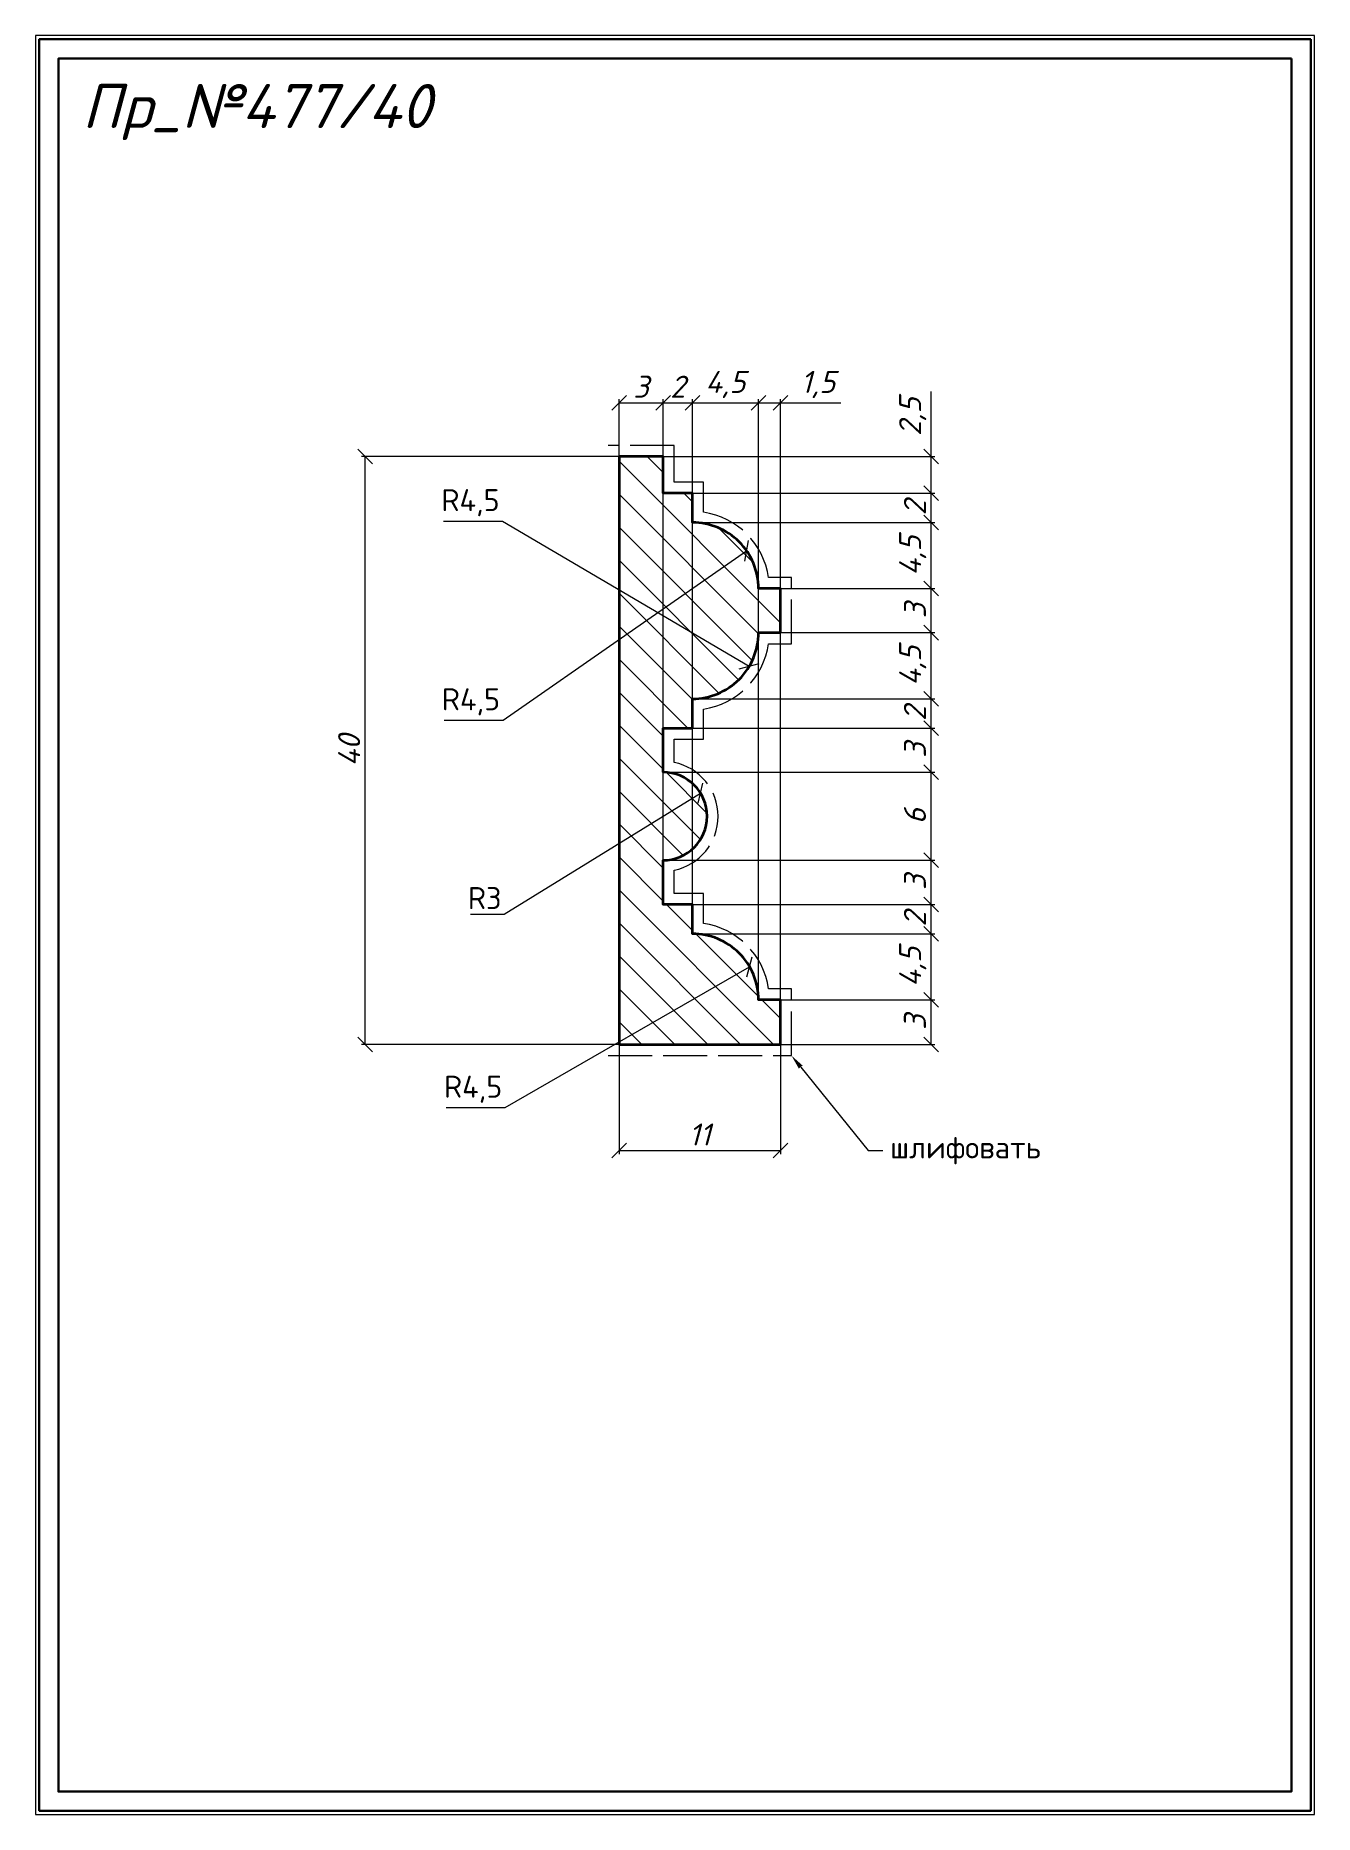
# Model space of a CAD drawing. Header units: millimetres. Extents: x 7537 to 7624, y -981 to -860.
import ezdxf
from ezdxf import colors
from ezdxf.entities.mleader import LeaderData, LeaderLine
from ezdxf.math import Vec2, Vec3

# ---------------------------------------------------------------- set-up
doc = ezdxf.new("R2010")
doc.units = ezdxf.units.MM
doc.linetypes.add('ACAD_ISO02W100', pattern=[15, 12, -3])
doc.layers.get('0').update_dxf_attribs({"lineweight": 13})
for name, color, linetype, lineweight in [('профили', 1, 'Continuous', 35), ('служебный слой ЛИНИИ ПУНКТИРНЫЕ', 7, 'ACAD_ISO02W100', 13), ('служебный слой НАДПИСИ', 7, 'Continuous', 13), ('служебный слой РАЗМЕРЫ', 7, 'Continuous', 9), ('служебный слой ШТАМП', 7, 'Continuous', 30), ('служебный слой ШТРИХОВКА', 7, 'Continuous', 5)]:
    doc.layers.add(name, color=color, linetype=linetype, lineweight=lineweight)
doc.styles.add('ЕСКД', font='isocpeur.ttf', dxfattribs={"oblique": 15})
doc.styles.add('ЕСКД профили размеры', font='isocpeur.ttf')
doc.styles.add('ЕСКД профили текст', font='isocpeur.ttf')
doc.dimstyles.new('ЕСКД', dxfattribs={"dimtxt": 3.5, "dimasz": 2.5, "dimexe": 0.25, "dimexo": 0, "dimgap": 0.35, "dimtad": 1, "dimdec": 1, "dimzin": 9, "dimtxsty": 'ЕСКД', "dimblk": 'OBLIQUE', "dimcen": 0, "dimclrd": 256, "dimclre": 256, "dimclrt": 256, "dimadec": 1, "dimazin": 0, "dimtfac": 1, "dimtdec": 1, "dimtmove": 0, "dimatfit": 3, "dimldrblk": 'DOTSMALL', "dimfxl": 1, "dimlwd": -1, "dimlwe": -1, "dimarcsym": 0})
doc.dimstyles.new('ЕСКД профили$4', dxfattribs={"dimtxt": 1.5, "dimasz": 1, "dimexe": 0.3, "dimexo": 0, "dimgap": 0.35, "dimtad": 1, "dimtoh": 1, "dimdec": 1, "dimzin": 9, "dimtxsty": 'ЕСКД профили размеры', "dimblk": 'OBLIQUE', "dimcen": 0, "dimse1": 1, "dimclrd": 256, "dimclre": 256, "dimclrt": 256, "dimadec": 1, "dimazin": 0, "dimtfac": 1, "dimtdec": 1, "dimtofl": 0, "dimtmove": 0, "dimatfit": 3, "dimldrblk": 'DOTSMALL', "dimfxl": 1, "dimlwd": -1, "dimlwe": -1, "dimarcsym": 2})

# ---------------------------------------------------------------- blocks, each defined once
blk = doc.blocks.new('_OBLIQUE')
at = {"color": 0, "linetype": 'ByBlock'}
blk.add_line((-0.5, -0.5), (0.5, 0.5), dxfattribs=at)
blk = doc.blocks.new('*D24')
at = {"layer": 'Defpoints', "color": 0, "transparency": 16777216}
for p in [(7581.32, -925.59), (7577.42, -927.84)]:
    blk.add_point(p, dxfattribs=at)
at = {"layer": 'служебный слой РАЗМЕРЫ', "transparency": 16777216}
for p, q in [((7568.57, -932.93), (7585.21, -923.34)), ((7564.54, -932.93), (7568.57, -932.93))]:
    blk.add_line(p, q, dxfattribs=at)
at = {"layer": 'служебный слой РАЗМЕРЫ', "transparency": 16777216, "rotation": 29.93998948907384}
blk.add_blockref('_OBLIQUE', (7585.21, -923.34), dxfattribs=at)
at = {"layer": 'служебный слой РАЗМЕРЫ', "transparency": 16777216, "insert": (7566.38, -931.68), "char_height": 1.5, "attachment_point": 5, "style": 'ЕСКД профили размеры'}
blk.add_mtext('R4,5', dxfattribs=at)
blk = doc.blocks.new('_DotSmall')
at = {"color": 0, "linetype": 'ByBlock', "lineweight": -3, "const_width": 0.5}
blk.add_lwpolyline([(-0.0625, 0, 1), (0.0625, 0, 1)], format="xyb", close=True, dxfattribs=at)
blk = doc.blocks.new('*D23')
at = {"layer": 'Defpoints', "color": 0, "transparency": 16777216}
for p in [(7579.32, -913.09), (7576.76, -914.67)]:
    blk.add_point(p, dxfattribs=at)
at = {"layer": 'служебный слой РАЗМЕРЫ', "transparency": 16777216}
for p, q in [((7568.5, -919.76), (7581.87, -911.52)), ((7566.2, -919.76), (7568.5, -919.76))]:
    blk.add_line(p, q, dxfattribs=at)
at = {"layer": 'служебный слой РАЗМЕРЫ', "transparency": 16777216, "rotation": 31.66591650799551}
blk.add_blockref('_OBLIQUE', (7581.87, -911.52), dxfattribs=at)
at = {"layer": 'служебный слой РАЗМЕРЫ', "transparency": 16777216, "insert": (7567.17, -918.66), "char_height": 1.5, "attachment_point": 5, "style": 'ЕСКД профили размеры'}
blk.add_mtext('R3', dxfattribs=at)
blk = doc.blocks.new('*D22')
at = {"layer": 'Defpoints', "color": 0, "transparency": 16777216}
for p in [(7577.44, -898.31), (7581.32, -900.59)]:
    blk.add_point(p, dxfattribs=at)
at = {"layer": 'служебный слой РАЗМЕРЫ', "transparency": 16777216}
for p, q in [((7564.36, -892.99), (7568.39, -892.99)), ((7568.39, -892.99), (7585.19, -902.87))]:
    blk.add_line(p, q, dxfattribs=at)
at = {"layer": 'служебный слой РАЗМЕРЫ', "transparency": 16777216, "rotation": 329.547420795697}
blk.add_blockref('_OBLIQUE', (7585.19, -902.87), dxfattribs=at)
at = {"layer": 'служебный слой РАЗМЕРЫ', "transparency": 16777216, "insert": (7566.2, -891.74), "char_height": 1.5, "attachment_point": 5, "style": 'ЕСКД профили размеры'}
blk.add_mtext('R4,5', dxfattribs=at)
blk = doc.blocks.new('*D21')
at = {"layer": 'Defpoints', "color": 0, "transparency": 16777216}
for p in [(7581.32, -897.59), (7577.62, -900.16)]:
    blk.add_point(p, dxfattribs=at)
at = {"layer": 'служебный слой РАЗМЕРЫ', "transparency": 16777216}
for p, q in [((7568.42, -906.55), (7585.01, -895.02)), ((7564.4, -906.55), (7568.42, -906.55))]:
    blk.add_line(p, q, dxfattribs=at)
at = {"layer": 'служебный слой РАЗМЕРЫ', "transparency": 16777216, "rotation": 34.80135827097426}
blk.add_blockref('_OBLIQUE', (7585.01, -895.02), dxfattribs=at)
at = {"layer": 'служебный слой РАЗМЕРЫ', "transparency": 16777216, "insert": (7566.23, -905.3), "char_height": 1.5, "attachment_point": 5, "style": 'ЕСКД профили размеры'}
blk.add_mtext('R4,5', dxfattribs=at)
blk = doc.blocks.new('*D17')
at = {"layer": 'Defpoints', "color": 0, "transparency": 16777216}
for p in [(7587.32, -884.94), (7585.82, -925.59), (7587.32, -925.59)]:
    blk.add_point(p, dxfattribs=at)
at = {"layer": 'служебный слой РАЗМЕРЫ', "transparency": 16777216}
for p, q in [((7585.82, -925.59), (7585.82, -884.69)), ((7585.82, -884.94), (7587.32, -884.94)), ((7587.32, -925.59), (7587.32, -884.69)), ((7587.32, -884.94), (7591.44, -884.94))]:
    blk.add_line(p, q, dxfattribs=at)
at = {"layer": 'служебный слой РАЗМЕРЫ', "transparency": 16777216, "rotation": 180}
blk.add_blockref('_OBLIQUE', (7585.82, -884.94), dxfattribs=at)
at = {"layer": 'служебный слой РАЗМЕРЫ', "transparency": 16777216}
blk.add_blockref('_OBLIQUE', (7587.32, -884.94), dxfattribs=at)
at = {"layer": 'служебный слой РАЗМЕРЫ', "transparency": 16777216, "insert": (7589.88, -883.69), "char_height": 1.5, "attachment_point": 5, "style": 'ЕСКД'}
blk.add_mtext('1,5', dxfattribs=at)
blk = doc.blocks.new('*D16')
at = {"layer": 'Defpoints', "color": 0, "transparency": 16777216}
for p in [(7585.82, -884.94), (7585.82, -897.59), (7581.32, -919.09)]:
    blk.add_point(p, dxfattribs=at)
at = {"layer": 'служебный слой РАЗМЕРЫ', "transparency": 16777216}
for p, q in [((7581.32, -919.09), (7581.32, -884.69)), ((7581.32, -884.94), (7585.82, -884.94)), ((7585.82, -897.59), (7585.82, -884.69))]:
    blk.add_line(p, q, dxfattribs=at)
at = {"layer": 'служебный слой РАЗМЕРЫ', "transparency": 16777216, "rotation": 180}
blk.add_blockref('_OBLIQUE', (7581.32, -884.94), dxfattribs=at)
at = {"layer": 'служебный слой РАЗМЕРЫ', "transparency": 16777216}
blk.add_blockref('_OBLIQUE', (7585.82, -884.94), dxfattribs=at)
at = {"layer": 'служебный слой РАЗМЕРЫ', "transparency": 16777216, "insert": (7583.57, -883.69), "char_height": 1.5, "attachment_point": 5, "style": 'ЕСКД'}
blk.add_mtext('4,5', dxfattribs=at)
blk = doc.blocks.new('*D15')
at = {"layer": 'Defpoints', "color": 0, "transparency": 16777216}
for p in [(7581.32, -884.94), (7579.32, -919.09), (7581.32, -919.09)]:
    blk.add_point(p, dxfattribs=at)
at = {"layer": 'служебный слой РАЗМЕРЫ', "transparency": 16777216}
for p, q in [((7579.32, -919.09), (7579.32, -884.69)), ((7579.32, -884.94), (7581.32, -884.94)), ((7581.32, -919.09), (7581.32, -884.69))]:
    blk.add_line(p, q, dxfattribs=at)
at = {"layer": 'служебный слой РАЗМЕРЫ', "transparency": 16777216, "rotation": 180}
blk.add_blockref('_OBLIQUE', (7579.32, -884.94), dxfattribs=at)
at = {"layer": 'служебный слой РАЗМЕРЫ', "transparency": 16777216}
blk.add_blockref('_OBLIQUE', (7581.32, -884.94), dxfattribs=at)
at = {"layer": 'служебный слой РАЗМЕРЫ', "transparency": 16777216, "insert": (7580.32, -883.84), "char_height": 1.5, "attachment_point": 5, "style": 'ЕСКД'}
blk.add_mtext('2', dxfattribs=at)
blk = doc.blocks.new('*D14')
at = {"layer": 'Defpoints', "color": 0, "transparency": 16777216}
for p in [(7579.32, -884.94), (7576.32, -889.38), (7579.32, -919.09)]:
    blk.add_point(p, dxfattribs=at)
at = {"layer": 'служебный слой РАЗМЕРЫ', "transparency": 16777216}
for p, q in [((7576.32, -889.38), (7576.32, -884.69)), ((7576.32, -884.94), (7579.32, -884.94)), ((7579.32, -919.09), (7579.32, -884.69))]:
    blk.add_line(p, q, dxfattribs=at)
at = {"layer": 'служебный слой РАЗМЕРЫ', "transparency": 16777216, "rotation": 180}
blk.add_blockref('_OBLIQUE', (7576.32, -884.94), dxfattribs=at)
at = {"layer": 'служебный слой РАЗМЕРЫ', "transparency": 16777216}
blk.add_blockref('_OBLIQUE', (7579.32, -884.94), dxfattribs=at)
at = {"layer": 'служебный слой РАЗМЕРЫ', "transparency": 16777216, "insert": (7577.82, -883.84), "char_height": 1.5, "attachment_point": 5, "style": 'ЕСКД'}
blk.add_mtext('3', dxfattribs=at)
blk = doc.blocks.new('*D13')
at = {"layer": 'Defpoints', "color": 0, "transparency": 16777216}
for p in [(7579.32, -888.59), (7597.58, -888.59), (7581.32, -891.09)]:
    blk.add_point(p, dxfattribs=at)
at = {"layer": 'служебный слой РАЗМЕРЫ', "transparency": 16777216}
for p, q in [((7597.58, -888.59), (7597.58, -884.16)), ((7579.32, -888.59), (7597.83, -888.59)), ((7597.58, -891.09), (7597.58, -888.59)), ((7581.32, -891.09), (7597.83, -891.09))]:
    blk.add_line(p, q, dxfattribs=at)
for p, rotation in [((7597.58, -888.59), 90), ((7597.58, -891.09), 270)]:
    blk.add_blockref('_OBLIQUE', p, dxfattribs=dict(at, rotation=rotation))
at = {"layer": 'служебный слой РАЗМЕРЫ', "transparency": 16777216, "insert": (7596.33, -885.88), "char_height": 1.5, "attachment_point": 5, "rotation": 90, "style": 'ЕСКД'}
blk.add_mtext('2,5', dxfattribs=at)
blk = doc.blocks.new('*D12')
at = {"layer": 'Defpoints', "color": 0, "transparency": 16777216}
for p in [(7581.32, -891.09), (7597.58, -891.09), (7581.32, -893.09)]:
    blk.add_point(p, dxfattribs=at)
at = {"layer": 'служебный слой РАЗМЕРЫ', "transparency": 16777216}
for p, q in [((7581.32, -891.09), (7597.83, -891.09)), ((7597.58, -893.09), (7597.58, -891.09)), ((7581.32, -893.09), (7597.83, -893.09))]:
    blk.add_line(p, q, dxfattribs=at)
for p, rotation in [((7597.58, -891.09), 90), ((7597.58, -893.09), 270)]:
    blk.add_blockref('_OBLIQUE', p, dxfattribs=dict(at, rotation=rotation))
at = {"layer": 'служебный слой РАЗМЕРЫ', "transparency": 16777216, "insert": (7596.48, -892.09), "char_height": 1.5, "attachment_point": 5, "rotation": 90, "style": 'ЕСКД'}
blk.add_mtext('2', dxfattribs=at)
blk = doc.blocks.new('*D11')
at = {"layer": 'Defpoints', "color": 0, "transparency": 16777216}
for p in [(7581.32, -893.09), (7597.58, -893.09), (7587.32, -897.59)]:
    blk.add_point(p, dxfattribs=at)
at = {"layer": 'служебный слой РАЗМЕРЫ', "transparency": 16777216}
for p, q in [((7581.32, -893.09), (7597.83, -893.09)), ((7597.58, -897.59), (7597.58, -893.09)), ((7587.32, -897.59), (7597.83, -897.59))]:
    blk.add_line(p, q, dxfattribs=at)
for p, rotation in [((7597.58, -893.09), 90), ((7597.58, -897.59), 270)]:
    blk.add_blockref('_OBLIQUE', p, dxfattribs=dict(at, rotation=rotation))
at = {"layer": 'служебный слой РАЗМЕРЫ', "transparency": 16777216, "insert": (7596.33, -895.34), "char_height": 1.5, "attachment_point": 5, "rotation": 90, "style": 'ЕСКД'}
blk.add_mtext('4,5', dxfattribs=at)
blk = doc.blocks.new('*D9')
at = {"layer": 'Defpoints', "color": 0, "transparency": 16777216}
for p in [(7585.82, -900.59), (7597.58, -900.59), (7581.32, -905.09)]:
    blk.add_point(p, dxfattribs=at)
at = {"layer": 'служебный слой РАЗМЕРЫ', "transparency": 16777216}
for p, q in [((7585.82, -900.59), (7597.83, -900.59)), ((7597.58, -905.09), (7597.58, -900.59)), ((7581.32, -905.09), (7597.83, -905.09))]:
    blk.add_line(p, q, dxfattribs=at)
for p, rotation in [((7597.58, -900.59), 90), ((7597.58, -905.09), 270)]:
    blk.add_blockref('_OBLIQUE', p, dxfattribs=dict(at, rotation=rotation))
at = {"layer": 'служебный слой РАЗМЕРЫ', "transparency": 16777216, "insert": (7596.33, -902.84), "char_height": 1.5, "attachment_point": 5, "rotation": 90, "style": 'ЕСКД'}
blk.add_mtext('4,5', dxfattribs=at)
blk = doc.blocks.new('*D8')
at = {"layer": 'Defpoints', "color": 0, "transparency": 16777216}
for p in [(7581.32, -905.09), (7597.58, -905.09), (7581.32, -907.09)]:
    blk.add_point(p, dxfattribs=at)
at = {"layer": 'служебный слой РАЗМЕРЫ', "transparency": 16777216}
for p, q in [((7581.32, -905.09), (7597.83, -905.09)), ((7597.58, -907.09), (7597.58, -905.09)), ((7581.32, -907.09), (7597.83, -907.09))]:
    blk.add_line(p, q, dxfattribs=at)
for p, rotation in [((7597.58, -905.09), 90), ((7597.58, -907.09), 270)]:
    blk.add_blockref('_OBLIQUE', p, dxfattribs=dict(at, rotation=rotation))
at = {"layer": 'служебный слой РАЗМЕРЫ', "transparency": 16777216, "insert": (7596.48, -906.09), "char_height": 1.5, "attachment_point": 5, "rotation": 90, "style": 'ЕСКД'}
blk.add_mtext('2', dxfattribs=at)
blk = doc.blocks.new('*D4')
at = {"layer": 'Defpoints', "color": 0, "transparency": 16777216}
for p in [(7581.32, -919.09), (7597.58, -919.09), (7581.32, -921.09)]:
    blk.add_point(p, dxfattribs=at)
at = {"layer": 'служебный слой РАЗМЕРЫ', "transparency": 16777216}
for p, q in [((7581.32, -919.09), (7597.83, -919.09)), ((7597.58, -921.09), (7597.58, -919.09)), ((7581.32, -921.09), (7597.83, -921.09))]:
    blk.add_line(p, q, dxfattribs=at)
for p, rotation in [((7597.58, -919.09), 90), ((7597.58, -921.09), 270)]:
    blk.add_blockref('_OBLIQUE', p, dxfattribs=dict(at, rotation=rotation))
at = {"layer": 'служебный слой РАЗМЕРЫ', "transparency": 16777216, "insert": (7596.48, -920.09), "char_height": 1.5, "attachment_point": 5, "rotation": 90, "style": 'ЕСКД'}
blk.add_mtext('2', dxfattribs=at)
blk = doc.blocks.new('*D3')
at = {"layer": 'Defpoints', "color": 0, "transparency": 16777216}
for p in [(7581.32, -921.09), (7597.58, -921.09), (7585.82, -925.59)]:
    blk.add_point(p, dxfattribs=at)
at = {"layer": 'служебный слой РАЗМЕРЫ', "transparency": 16777216}
for p, q in [((7581.32, -921.09), (7597.83, -921.09)), ((7597.58, -925.59), (7597.58, -921.09)), ((7585.82, -925.59), (7597.83, -925.59))]:
    blk.add_line(p, q, dxfattribs=at)
for p, rotation in [((7597.58, -921.09), 90), ((7597.58, -925.59), 270)]:
    blk.add_blockref('_OBLIQUE', p, dxfattribs=dict(at, rotation=rotation))
at = {"layer": 'служебный слой РАЗМЕРЫ', "transparency": 16777216, "insert": (7596.33, -923.34), "char_height": 1.5, "attachment_point": 5, "rotation": 90, "style": 'ЕСКД'}
blk.add_mtext('4,5', dxfattribs=at)

msp = doc.modelspace()

# ---------------------------------------------------------------- hatches: boundary and pattern name
at = {"layer": 'служебный слой ШТРИХОВКА'}
h = msp.add_hatch(dxfattribs=at)
h.set_pattern_fill('ANSI31', color=256, scale=0.5, angle=90, style=0)
h.set_pattern_definition([(135, (7536.5701, 129.6735), (-1.122532, -1.122532), [])])
edge = h.paths.add_edge_path()
edge.add_line((7576.32, -888.59), (7576.32, -928.64))
edge.add_line((7576.32, -928.64), (7587.32, -928.64))
edge.add_line((7587.32, -928.64), (7587.32, -925.59))
edge.add_line((7587.32, -925.59), (7585.82, -925.59))
edge.add_arc((7581.32, -925.59), 4.5, 0, 90)
edge.add_line((7581.32, -921.09), (7581.32, -919.09))
edge.add_line((7581.32, -919.09), (7579.32, -919.09))
edge.add_line((7579.32, -919.09), (7579.32, -916.09))
edge.add_arc((7579.32, -913.09), 3, 270, 450)
edge.add_line((7579.32, -910.09), (7579.32, -907.09))
edge.add_line((7579.32, -907.09), (7581.32, -907.09))
edge.add_line((7581.32, -907.09), (7581.32, -905.09))
edge.add_arc((7581.32, -900.59), 4.5, 270, 360)
edge.add_line((7585.82, -900.59), (7587.32, -900.59))
edge.add_line((7587.32, -900.59), (7587.32, -897.59))
edge.add_line((7587.32, -897.59), (7585.82, -897.59))
edge.add_arc((7581.32, -897.59), 4.5, 0, 90)
edge.add_line((7581.32, -893.09), (7581.32, -891.09))
edge.add_line((7581.32, -891.09), (7579.32, -891.09))
edge.add_line((7579.32, -891.09), (7579.32, -888.59))
edge.add_line((7579.32, -888.59), (7576.32, -888.59))

# ---------------------------------------------------------------- linework, layer by layer
at = {"layer": 'профили', "ltscale": 10}
msp.add_lwpolyline([(7576.32, -888.59), (7576.32, -928.64), (7587.32, -928.64), (7587.32, -925.59), (7585.82, -925.59, 0.414214), (7581.32, -921.09), (7581.32, -919.09), (7579.32, -919.09), (7579.32, -916.09, 1), (7579.32, -910.09), (7579.32, -907.09), (7581.32, -907.09), (7581.32, -905.09, 0.414214), (7585.82, -900.59), (7587.32, -900.59), (7587.32, -897.59), (7585.82, -897.59, 0.414214), (7581.32, -893.09), (7581.32, -891.09), (7579.32, -891.09), (7579.32, -888.59), (7576.32, -888.59)], format="xyb", dxfattribs=at)
at = {"layer": 'служебный слой ЛИНИИ ПУНКТИРНЫЕ', "ltscale": 0.25}
msp.add_lwpolyline([(7575.57, -929.39), (7588.07, -929.39), (7588.07, -924.84), (7586.51, -924.84, 0.332528), (7582.07, -920.39), (7582.07, -918.34), (7580.07, -918.34), (7580.07, -916.77, 0.816497), (7580.07, -909.42), (7580.07, -907.84), (7582.07, -907.84), (7582.07, -905.79, 0.332528), (7586.51, -901.34), (7588.07, -901.34), (7588.07, -896.84), (7586.51, -896.84, 0.332528), (7582.07, -892.39), (7582.07, -890.34), (7580.07, -890.34), (7580.07, -887.84), (7575.57, -887.84)], format="xyb", dxfattribs=at)
at = {"layer": 'служебный слой ШТАМП', "color": 6, "lineweight": 5, "ltscale": 100}
msp.add_lwpolyline([(7623.7, -859.93), (7536.57, -859.93), (7536.57, -981.06), (7623.7, -981.06)], close=True, dxfattribs=at)
at = {"layer": 'служебный слой ШТАМП', "ltscale": 100}
for points in [[(7623.45, -860.18), (7536.82, -860.18), (7536.82, -980.81), (7623.45, -980.81)], [(7622.13, -861.5), (7538.13, -861.5), (7538.13, -979.5), (7622.13, -979.5)]]:
    msp.add_lwpolyline(points, close=True, dxfattribs=at)

# ---------------------------------------------------------------- texts
at = {"layer": 'служебный слой НАДПИСИ', "style": 'ЕСКД', "oblique": 15}
msp.add_text('Пр_№477/40', height=3, dxfattribs=at).set_placement((7539.74, -866.23))

# ---------------------------------------------------------------- dimensions: what is measured, and where the dimension line sits
at = {"layer": 'служебный слой РАЗМЕРЫ'}
dim = msp.add_linear_dim(base=(7579.32, -884.94), p1=(7576.32, -889.38), p2=(7579.32, -919.09), dimstyle='ЕСКД', override={"dimtxt": 1.5, "dimasz": 1}, dxfattribs=at)
dim.commit()
dim.dimension.update_dxf_attribs({"geometry": '*D14', "text_midpoint": (7577.82, -884.94), "dimtype": 128})
for base, p1, p2, picture, middle in [((7581.32, -884.94), (7579.32, -919.09), (7581.32, -919.09), '*D15', (7580.32, -883.84)), ((7585.82, -884.94), (7581.32, -919.09), (7585.82, -897.59), '*D16', (7583.57, -883.69)), ((7587.32, -884.94), (7585.82, -925.59), (7587.32, -925.59), '*D17', (7589.88, -883.69))]:
    dim = msp.add_linear_dim(base=base, p1=p1, p2=p2, dimstyle='ЕСКД', override={"dimtxt": 1.5, "dimasz": 1}, dxfattribs=at)
    dim.commit()
    dim.dimension.update_dxf_attribs({"geometry": picture, "text_midpoint": middle})
for base, p1, p2, picture, middle in [((7597.58, -888.59), (7581.32, -891.09), (7579.32, -888.59), '*D13', (7596.33, -885.88)), ((7597.58, -891.09), (7581.32, -893.09), (7581.32, -891.09), '*D12', (7596.48, -892.09)), ((7597.58, -893.09), (7587.32, -897.59), (7581.32, -893.09), '*D11', (7596.33, -895.34)), ((7597.58, -900.59), (7581.32, -905.09), (7585.82, -900.59), '*D9', (7596.33, -902.84)), ((7597.58, -905.09), (7581.32, -907.09), (7581.32, -905.09), '*D8', (7596.48, -906.09)), ((7597.58, -919.09), (7581.32, -921.09), (7581.32, -919.09), '*D4', (7596.48, -920.09)), ((7597.58, -921.09), (7585.82, -925.59), (7581.32, -921.09), '*D3', (7596.33, -923.34))]:
    dim = msp.add_linear_dim(base=base, p1=p1, p2=p2, angle=90, dimstyle='ЕСКД', override={"dimtxt": 1.5, "dimasz": 1}, dxfattribs=at)
    dim.commit()
    dim.dimension.update_dxf_attribs({"geometry": picture, "text_midpoint": middle})
for base, p1, p2 in [((7559.0337, -888.5909), (7576.3151, -928.638), (7576.3151, -888.5909)), ((7597.58, -897.59), (7587.32, -900.59), (7587.32, -897.59)), ((7597.58, -907.09), (7579.32, -910.09), (7579.32, -907.09)), ((7597.58, -910.09), (7579.32, -916.09), (7579.32, -910.09)), ((7597.58, -916.09), (7579.32, -919.09), (7579.32, -916.09)), ((7597.5791, -925.5909), (7587.3151, -928.638), (7587.3151, -925.5909))]:
    msp.add_linear_dim(base=base, p1=p1, p2=p2, angle=90, dimstyle='ЕСКД', override={"dimtxt": 1.5, "dimasz": 1}, dxfattribs=at).render()
for center, mpoint, picture, middle in [((7581.32, -900.59), (7577.44, -898.31), '*D22', (7566.2, -892.99)), ((7581.32, -897.59), (7577.62, -900.16), '*D21', (7566.23, -906.55)), ((7579.32, -913.09), (7576.76, -914.67), '*D23', (7567.17, -919.76)), ((7581.32, -925.59), (7577.42, -927.84), '*D24', (7566.38, -932.93))]:
    dim = msp.add_radius_dim(center=center, mpoint=mpoint, dimstyle='ЕСКД профили$4', dxfattribs=at)
    dim.commit()
    dim.dimension.update_dxf_attribs({"geometry": picture, "text_midpoint": middle, "dimtype": 132})
msp.add_linear_dim(base=(7587.32, -935.86), p1=(7576.32, -928.59), p2=(7587.32, -928.64), dimstyle='ЕСКД', override={"dimtxt": 1.5, "dimasz": 1}, dxfattribs=at).render()

# ---------------------------------------------------------------- leaders
ml = msp.add_multileader_mtext('Standard', dxfattribs=at)
ml.set_content('\\A1;шлифовать', color=256, style='ЕСКД профили текст')
ml.set_leader_properties(color=256, linetype='ByLayer', lineweight=-1)
ml.build(insert=Vec2(0, 0))
ml.multileader.update_dxf_attribs({"dogleg_length": 1, "arrow_head_size": 1})
ctx = ml.context
ctx.base_point, ctx.char_height, ctx.arrow_head_size, ctx.landing_gap_size, ctx.plane_origin = Vec3(7594.29, -935.86), 1.5, 1, 0.5, Vec3(7614.88, -914.88)
notes = []
notes.append((ctx, [(1, (1, 1, 0), (7593.29, -935.86), (1, 0), 1, [(0, [(7588.07, -929.39)], 0, [])])]))
ctx.mtext.insert, ctx.mtext.flow_direction = Vec3(7594.79, -934.89), 5
for ctx, leaders in notes:
    for number, flags, end, landing, length, lines in leaders:
        leader = LeaderData()
        leader.index, (leader.has_last_leader_line, leader.has_dogleg_vector, leader.attachment_direction) = number, flags
        leader.last_leader_point, leader.dogleg_vector, leader.dogleg_length = Vec3(end), Vec3(landing), length
        for number, points, colour, breaks in lines:
            line = LeaderLine()
            line.index, line.vertices, line.color, line.breaks = number, Vec3.list(points), colors.encode_raw_color(colour), breaks
            leader.lines.append(line)
        ctx.leaders.append(leader)

doc.saveas('drawing.dxf')
